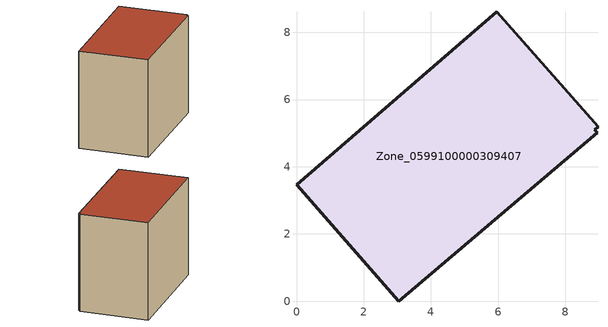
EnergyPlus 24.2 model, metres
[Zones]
Zone_0599100000309407
 floor ground (C_G): 8.96,5.02 3.05,0 0,3.46 5.96,8.61 8.98,5.18 8.88,5.1 z0
 wall outside (C_F): 8.98,5.18 5.96,8.61 0,3.46 3.05,0 8.96,5.02 8.88,5.1 8.98,5.18 z0:6.65
 roof outside (C_R): 3.05,0 8.96,5.02 8.88,5.1 8.98,5.18 5.96,8.61 0,3.46 z6.65
[BUILDING]
Pand.0599100000309407: North Axis=0; Terrain=City; Loads Convergence Tolerance Value=0.04; Temperature Convergence Tolerance Value=0.4; Solar Distribution=FullExterior; Maximum Number of Warmup Days=25; Minimum Number of Warmup Days=1
[Site:Location]
Rotterdam.The.Hague.AP_ZH_NLD Design_Conditions: Latitude=51.96; Longitude=4.45; Time Zone=1; Elevation=-4.5
[SITE:GROUNDTEMPERATURE:BUILDINGSURFACE]
18, 18, 18, 18, 18, 18, 18, 18, 18, 18, 18, 18
[MATERIAL] Thermal Absorptance=0.9; Solar Absorptance=0.7; Visible Absorptance=0.7
Name | Roughness | Thickness | Conductivity | Density | Specific Heat
G.TI.1946 | MediumSmooth | 0.15 | 1 | 540 | 1210
F.TI.1946 | Rough | 0.3 | 0.857143 | 1920 | 840
R.TI.1946 | MediumRough | 0.2 | 0.1 | 1500 | 1000
[CONSTRUCTION]
C_G: G.TI.1946
C_F: F.TI.1946
C_R: R.TI.1946
[ZONE]
Zone_0599100000309407: Type=1; Multiplier=1; Ceiling Height=Autocalculate; Volume=Autocalculate; Floor Area=autocalculate; Part of Total Floor Area=Yes
[ZONEINFILTRATION:DESIGNFLOWRATE]
Infil_Zone_0599100000309407: Zone or ZoneList or Space or SpaceList=Zone_0599100000309407; Schedule=AlwaysOn; Design Flow Rate Calculation Method=Flow/Area; Flow Rate per Floor Area=0.003; Constant Term Coefficient=1; Temperature Term Coefficient=0; Velocity Term Coefficient=0; Velocity Squared Term Coefficient=0
[HVACTEMPLATE:ZONE:IDEALLOADSAIRSYSTEM]
Zone_0599100000309407: Maximum Heating Supply Air Temperature=50; Minimum Cooling Supply Air Temperature=13; Maximum Heating Supply Air Humidity Ratio=0.0156; Minimum Cooling Supply Air Humidity Ratio=0.0077; Heating Limit=NoLimit; Cooling Limit=NoLimit; Dehumidification Control Type=ConstantSensibleHeatRatio; Cooling Sensible Heat Ratio=0.7; Dehumidification Setpoint=60; Humidification Control Type=None; Humidification Setpoint=30; Outdoor Air Method=None; Outdoor Air Flow Rate per Person=0.00944; Outdoor Air Flow Rate per Zone Floor Area=0; Outdoor Air Flow Rate per Zone=0; Demand Controlled Ventilation Type=None; Outdoor Air Economizer Type=NoEconomizer; Heat Recovery Type=None; Sensible Heat Recovery Effectiveness=0.7; Latent Heat Recovery Effectiveness=0.65
[ZONECONTROL:THERMOSTAT]
ThermostatControl_Zone_0599100000309407: Zone or ZoneList=Zone_0599100000309407; Control Type Schedule=DualSetpointControlType; Control 1=Thermostat_Zone_0599100000309407; Temperature Difference Between Cutout And Setpoint=0
[THERMOSTATSETPOINT:DUALSETPOINT]
Thermostat_Zone_0599100000309407: Heating Setpoint Temperature Schedule=HeatingSetpoint_Zone_0599100000309407; Cooling Setpoint Temperature Schedule=CoolingSetpoint_Zone_0599100000309407
[SCHEDULE:COMPACT]
HeatingSetpoint_Zone_0599100000309407: Through: 12/31, For: AllDays, Until: 24:00, 21
CoolingSetpoint_Zone_0599100000309407: Through: 12/31, For: AllDays, Until: 24:00, 24
DualSetpointControlType: Through: 12/31, For: AllDays, Until: 24:00, 4
AlwaysOn: Through: 12/31, For: AllDays, Until: 24:00, 1
